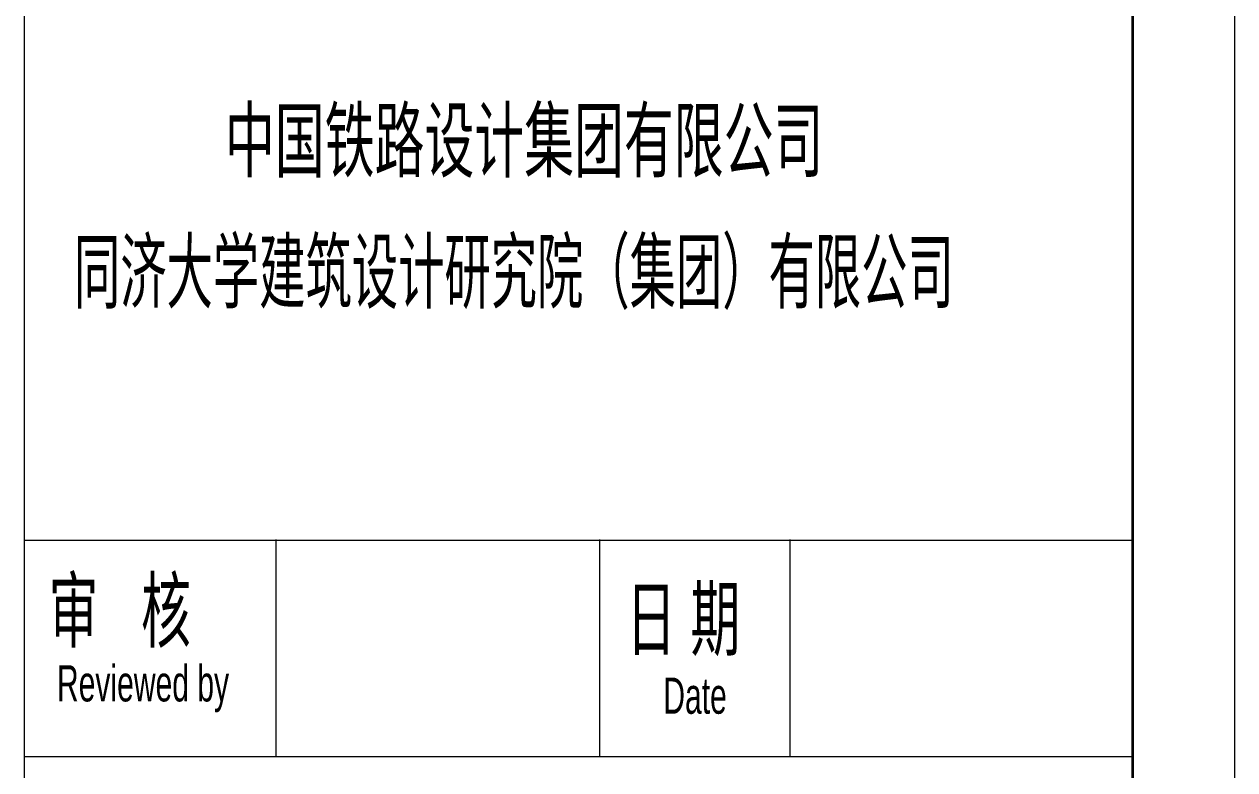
# Model space of a CAD drawing. Header units: millimetres. Extents: x 24 to 5990, y 50 to 4250.
# Drawn here: x 5399 to 5990, y 2182 to 2546 of the extents above; entities that cross this region are included whole.
import ezdxf

# ---------------------------------------------------------------- set-up
doc = ezdxf.new("R2010")
doc.units = ezdxf.units.MM
doc.linetypes.add('XKITLINE00', pattern=[0])
doc.layers.add('DrawingSheet', color=5, linetype='Continuous', lineweight=0)
doc.layers.add('OtherObjectType', color=1, linetype='Continuous', lineweight=0)
doc.styles.add('$TD_AUDIT_GENERATED_(CA)', font='ARIAL.TTF')

# ---------------------------------------------------------------- blocks, each defined once
blk = doc.blocks.new('*A3')
at = {"layer": 'DrawingSheet', "color": 5, "linetype": 'XKITLINE00', "lineweight": 0}
blk.add_line((5990, 50), (5990, 4250), dxfattribs=at)
blk = doc.blocks.new('*A5')
at = {"layer": 'OtherObjectType', "color": 7, "linetype": 'XKITLINE00', "lineweight": 0}
for p, q in [((5990, 50), (5990, 4250)), ((5399, 4202.98), (5399, 96)), ((5939.69, 4202.98), (5939.69, 96)), ((5940.31, 4203.49), (5940.31, 96.51)), ((5399, 2293.72), (5939.69, 2293.72)), ((5522, 2188), (5522, 2294)), ((5680, 2188), (5680, 2294)), ((5773, 2188), (5773, 2294)), ((5399, 2188.15), (5939.69, 2188.15))]:
    blk.add_line(p, q, dxfattribs=at)
at = {"layer": 'OtherObjectType', "color": 7, "style": '$TD_AUDIT_GENERATED_(CA)'}
for s, height, width, p in [('\\M+5D6D0\\M+5B9FA\\M+5CCFA\\M+5C2B7\\M+5C9E8\\M+5BCC6\\M+5BCAF\\M+5CDC5\\M+5D3D0\\M+5CFDE\\M+5B9AB\\M+5CBBE', 30, 0.595, (5497, 2474)), ('\\M+5CDAC\\M+5BCC3\\M+5B4F3\\M+5D1A7\\M+5BDA8\\M+5D6FE\\M+5C9E8\\M+5BCC6\\M+5D1D0\\M+5BEBF\\M+5D4BA\\M+5A3A8\\M+5BCAF\\M+5CDC5\\M+5A3A9\\M+5D3D0\\M+5CFDE\\M+5B9AB\\M+5CBBE', 30, 0.5525, (5423.27, 2410)), ('\\M+5C9F3   \\M+5BACB', 30, 0.595, (5410.92, 2244.48)), ('\\M+5C8D5 \\M+5C6DA', 30, 0.595, (5692.92, 2240.48)), ('Reviewed by', 17.6575, 0.595, (5415, 2215)), ('Date', 17.658, 0.595, (5711, 2209))]:
    blk.add_text(s, height=height, dxfattribs=dict(at, width=width)).set_placement(p)

msp = doc.modelspace()

# ---------------------------------------------------------------- block references
at = {"lineweight": 0}
for name in ['*A3', '*A5']:
    msp.add_blockref(name, (0, 0), dxfattribs=at)

doc.saveas('drawing.dxf')
